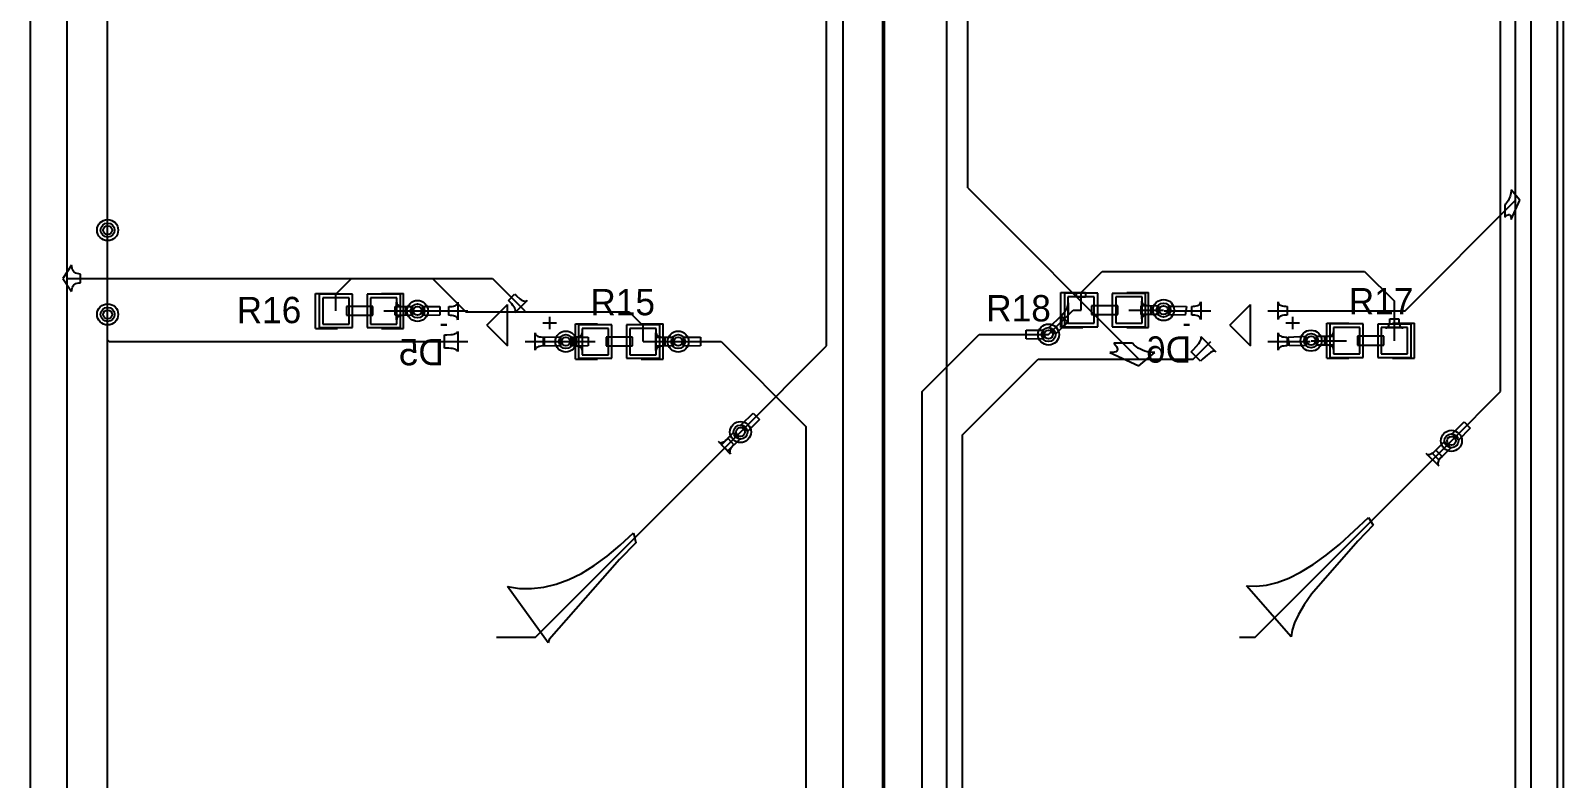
# Model space of a CAD drawing. Extents: x 44 to 130, y 28 to 128.
# Drawn here: x 44.45 to 88.8, y 83.11 to 104.74 of the extents above; entities that cross this region are included whole.
import ezdxf

# ---------------------------------------------------------------- set-up
doc = ezdxf.new("R2010")
doc.units = 0
doc.layers.get('0').update_dxf_attribs({"linetype": 'CONTINUOUS'})
for name, color, linetype in [('BOTTOMLAYER', 5, 'CONTINUOUS'), ('BOTTOMOVERLAY', 54, 'CONTINUOUS'), ('BOTTOMSOLDER', 6, 'CONTINUOUS'), ('KEEPOUTLAYER', 6, 'CONTINUOUS'), ('MULTILAYER', 9, 'CONTINUOUS'), ('TOPLAYER', 1, 'CONTINUOUS'), ('TOPOVERLAY', 2, 'CONTINUOUS'), ('TOPPASTE', 8, 'CONTINUOUS'), ('TOPSOLDER', 216, 'CONTINUOUS')]:
    doc.layers.add(name, color=color, linetype=linetype)

# ---------------------------------------------------------------- blocks, each defined once
blk = doc.blocks.new('LED_B_15')
at = {"layer": 'BOTTOMOVERLAY'}
for p, q in [((0.0254, 0.2794), (-0.5715, -0.3175)), ((0.0254, 0.2794), (0.6223, -0.3175)), ((-0.5715, -0.3175), (0.6223, -0.3175))]:
    blk.add_line(p, q, dxfattribs=at)
at = {"layer": 'BOTTOMOVERLAY', "text_generation_flag": 2}
for s, rotation, p in [('-', 90, (0.254, 1.651)), ('+', 180, (-0.127, -1.27))]:
    blk.add_text(s, height=0.5588, rotation=rotation, dxfattribs=at).set_placement(p)
blk = doc.blocks.new('LED_B_16')
at = {"layer": 'BOTTOMOVERLAY'}
for p, q in [((0.0254, 0.2794), (-0.5715, -0.3175)), ((0.0254, 0.2794), (0.6223, -0.3175)), ((-0.5715, -0.3175), (0.6223, -0.3175))]:
    blk.add_line(p, q, dxfattribs=at)
at = {"layer": 'BOTTOMOVERLAY', "text_generation_flag": 2}
for s, rotation, p in [('-', 90, (0.254, 1.651)), ('+', 180, (-0.127, -1.27))]:
    blk.add_text(s, height=0.5588, rotation=rotation, dxfattribs=at).set_placement(p)
blk = doc.blocks.new('0603__64')
at = {"layer": 'TOPLAYER'}
for p, q in [((-1.0668, 0.381), (-1.0668, -0.381)), ((-0.3048, 0.381), (-1.0668, 0.381)), ((-0.3048, -0.381), (-0.3048, 0.381)), ((0.3175, 0.379374), (0.3175, -0.382626)), ((1.0795, 0.379374), (0.3175, 0.379374)), ((1.0795, -0.382626), (1.0795, 0.379374)), ((-1.0668, -0.381), (-0.3048, -0.381)), ((0.3175, -0.382626), (1.0795, -0.382626))]:
    blk.add_line(p, q, dxfattribs=at)
for centre in [(-0.6858, 0), (0.6985, -0.001626)]:
    blk.add_circle(centre, 0, dxfattribs=at)
at = {"layer": 'TOPOVERLAY'}
for p, q in [((-0.635, 0.506374), (-1.27, 0.506374)), ((-1.27, 0.506374), (-1.27, -0.509626)), ((1.27, 0.506374), (0.635, 0.506374)), ((1.27, 0.506374), (1.27, -0.509626)), ((-0.380362, 0.125296), (-0.380362, -0.128704)), ((0.381638, 0.125296), (-0.380362, 0.125296)), ((0.381638, -0.128704), (0.381638, 0.125296)), ((-0.380362, -0.128704), (0.381638, -0.128704)), ((-0.635, -0.509626), (-1.27, -0.509626)), ((1.27, -0.509626), (0.635, -0.509626))]:
    blk.add_line(p, q, dxfattribs=at)
at = {"layer": 'TOPPASTE'}
for p, q in [((-1.0668, 0.381), (-1.0668, -0.381)), ((-0.3048, 0.381), (-1.0668, 0.381)), ((-0.3048, -0.381), (-0.3048, 0.381)), ((0.3175, 0.379374), (0.3175, -0.382626)), ((1.0795, 0.379374), (0.3175, 0.379374)), ((1.0795, -0.382626), (1.0795, 0.379374)), ((-1.0668, -0.381), (-0.3048, -0.381)), ((0.3175, -0.382626), (1.0795, -0.382626))]:
    blk.add_line(p, q, dxfattribs=at)
for centre in [(-0.6858, 0), (0.6985, -0.001626)]:
    blk.add_circle(centre, 0, dxfattribs=at)
at = {"layer": 'TOPSOLDER'}
for p, q in [((-1.1684, 0.4826), (-1.1684, -0.4826)), ((-0.2032, 0.4826), (-1.1684, 0.4826)), ((-0.2032, -0.4826), (-0.2032, 0.4826)), ((0.2159, 0.480974), (0.2159, -0.484226)), ((1.1811, 0.480974), (0.2159, 0.480974)), ((1.1811, -0.484226), (1.1811, 0.480974)), ((-1.1684, -0.4826), (-0.2032, -0.4826)), ((0.2159, -0.484226), (1.1811, -0.484226))]:
    blk.add_line(p, q, dxfattribs=at)
for centre in [(-0.6858, 0), (0.6985, -0.001626)]:
    blk.add_circle(centre, 0, dxfattribs=at)
blk = doc.blocks.new('0603__65')
at = {"layer": 'TOPLAYER'}
for p, q in [((-1.0668, 0.381), (-1.0668, -0.381)), ((-0.3048, 0.381), (-1.0668, 0.381)), ((-0.3048, -0.381), (-0.3048, 0.381)), ((0.3175, 0.379374), (0.3175, -0.382626)), ((1.0795, 0.379374), (0.3175, 0.379374)), ((1.0795, -0.382626), (1.0795, 0.379374)), ((-1.0668, -0.381), (-0.3048, -0.381)), ((0.3175, -0.382626), (1.0795, -0.382626))]:
    blk.add_line(p, q, dxfattribs=at)
for centre in [(-0.6858, 0), (0.6985, -0.001626)]:
    blk.add_circle(centre, 0, dxfattribs=at)
at = {"layer": 'TOPOVERLAY'}
for p, q in [((-1.27, 0.506374), (-0.635, 0.506374)), ((-1.27, -0.509626), (-1.27, 0.506374)), ((0.635, 0.506374), (1.27, 0.506374)), ((1.27, -0.509626), (1.27, 0.506374)), ((-0.380322, 0.125296), (-0.380322, -0.128704)), ((0.381678, 0.125296), (-0.380322, 0.125296)), ((0.381678, -0.128704), (0.381678, 0.125296)), ((-0.380322, -0.128704), (0.381678, -0.128704)), ((-1.27, -0.509626), (-0.635, -0.509626)), ((0.635, -0.509626), (1.27, -0.509626))]:
    blk.add_line(p, q, dxfattribs=at)
at = {"layer": 'TOPPASTE'}
for p, q in [((-1.0668, 0.381), (-1.0668, -0.381)), ((-0.3048, 0.381), (-1.0668, 0.381)), ((-0.3048, -0.381), (-0.3048, 0.381)), ((0.3175, 0.379374), (0.3175, -0.382626)), ((1.0795, 0.379374), (0.3175, 0.379374)), ((1.0795, -0.382626), (1.0795, 0.379374)), ((-1.0668, -0.381), (-0.3048, -0.381)), ((0.3175, -0.382626), (1.0795, -0.382626))]:
    blk.add_line(p, q, dxfattribs=at)
for centre in [(-0.6858, 0), (0.6985, -0.001626)]:
    blk.add_circle(centre, 0, dxfattribs=at)
at = {"layer": 'TOPSOLDER'}
for p, q in [((-1.1684, 0.4826), (-1.1684, -0.4826)), ((-0.2032, 0.4826), (-1.1684, 0.4826)), ((-0.2032, -0.4826), (-0.2032, 0.4826)), ((0.2159, 0.480974), (0.2159, -0.484226)), ((1.1811, 0.480974), (0.2159, 0.480974)), ((1.1811, -0.484226), (1.1811, 0.480974)), ((-1.1684, -0.4826), (-0.2032, -0.4826)), ((0.2159, -0.484226), (1.1811, -0.484226))]:
    blk.add_line(p, q, dxfattribs=at)
for centre in [(-0.6858, 0), (0.6985, -0.001626)]:
    blk.add_circle(centre, 0, dxfattribs=at)
blk = doc.blocks.new('0603__66')
at = {"layer": 'TOPLAYER'}
for p, q in [((-1.0668, 0.381), (-1.0668, -0.381)), ((-0.3048, 0.381), (-1.0668, 0.381)), ((-0.3048, -0.381), (-0.3048, 0.381)), ((0.3175, 0.379374), (0.3175, -0.382626)), ((1.0795, 0.379374), (0.3175, 0.379374)), ((1.0795, -0.382626), (1.0795, 0.379374)), ((-1.0668, -0.381), (-0.3048, -0.381)), ((0.3175, -0.382626), (1.0795, -0.382626))]:
    blk.add_line(p, q, dxfattribs=at)
for centre in [(-0.6858, 0), (0.6985, -0.001626)]:
    blk.add_circle(centre, 0, dxfattribs=at)
at = {"layer": 'TOPOVERLAY'}
for p, q in [((-0.635, 0.506374), (-1.27, 0.506374)), ((-1.27, 0.506374), (-1.27, -0.509626)), ((1.27, 0.506374), (0.635, 0.506374)), ((1.27, 0.506374), (1.27, -0.509626)), ((-0.380322, 0.125377), (-0.380322, -0.128623)), ((0.381678, 0.125377), (-0.380322, 0.125377)), ((0.381678, -0.128623), (0.381678, 0.125377)), ((-0.380322, -0.128623), (0.381678, -0.128623)), ((-0.635, -0.509626), (-1.27, -0.509626)), ((1.27, -0.509626), (0.635, -0.509626))]:
    blk.add_line(p, q, dxfattribs=at)
at = {"layer": 'TOPPASTE'}
for p, q in [((-1.0668, 0.381), (-1.0668, -0.381)), ((-0.3048, 0.381), (-1.0668, 0.381)), ((-0.3048, -0.381), (-0.3048, 0.381)), ((0.3175, 0.379374), (0.3175, -0.382626)), ((1.0795, 0.379374), (0.3175, 0.379374)), ((1.0795, -0.382626), (1.0795, 0.379374)), ((-1.0668, -0.381), (-0.3048, -0.381)), ((0.3175, -0.382626), (1.0795, -0.382626))]:
    blk.add_line(p, q, dxfattribs=at)
for centre in [(-0.6858, 0), (0.6985, -0.001626)]:
    blk.add_circle(centre, 0, dxfattribs=at)
at = {"layer": 'TOPSOLDER'}
for p, q in [((-1.1684, 0.4826), (-1.1684, -0.4826)), ((-0.2032, 0.4826), (-1.1684, 0.4826)), ((-0.2032, -0.4826), (-0.2032, 0.4826)), ((0.2159, 0.480974), (0.2159, -0.484226)), ((1.1811, 0.480974), (0.2159, 0.480974)), ((1.1811, -0.484226), (1.1811, 0.480974)), ((-1.1684, -0.4826), (-0.2032, -0.4826)), ((0.2159, -0.484226), (1.1811, -0.484226))]:
    blk.add_line(p, q, dxfattribs=at)
for centre in [(-0.6858, 0), (0.6985, -0.001626)]:
    blk.add_circle(centre, 0, dxfattribs=at)
blk = doc.blocks.new('0603__67')
at = {"layer": 'TOPLAYER'}
for p, q in [((-1.0668, 0.381), (-1.0668, -0.381)), ((-0.3048, 0.381), (-1.0668, 0.381)), ((-0.3048, -0.381), (-0.3048, 0.381)), ((0.3175, 0.379374), (0.3175, -0.382626)), ((1.0795, 0.379374), (0.3175, 0.379374)), ((1.0795, -0.382626), (1.0795, 0.379374)), ((-1.0668, -0.381), (-0.3048, -0.381)), ((0.3175, -0.382626), (1.0795, -0.382626))]:
    blk.add_line(p, q, dxfattribs=at)
for centre in [(-0.6858, 0), (0.6985, -0.001626)]:
    blk.add_circle(centre, 0, dxfattribs=at)
at = {"layer": 'TOPOVERLAY'}
for p, q in [((-1.27, 0.506374), (-0.635, 0.506374)), ((-1.27, -0.509626), (-1.27, 0.506374)), ((0.635, 0.506374), (1.27, 0.506374)), ((1.27, -0.509626), (1.27, 0.506374)), ((-0.380322, 0.125296), (-0.380322, -0.128704)), ((0.381678, 0.125296), (-0.380322, 0.125296)), ((0.381678, -0.128704), (0.381678, 0.125296)), ((-0.380322, -0.128704), (0.381678, -0.128704)), ((-1.27, -0.509626), (-0.635, -0.509626)), ((0.635, -0.509626), (1.27, -0.509626))]:
    blk.add_line(p, q, dxfattribs=at)
at = {"layer": 'TOPPASTE'}
for p, q in [((-1.0668, 0.381), (-1.0668, -0.381)), ((-0.3048, 0.381), (-1.0668, 0.381)), ((-0.3048, -0.381), (-0.3048, 0.381)), ((0.3175, 0.379374), (0.3175, -0.382626)), ((1.0795, 0.379374), (0.3175, 0.379374)), ((1.0795, -0.382626), (1.0795, 0.379374)), ((-1.0668, -0.381), (-0.3048, -0.381)), ((0.3175, -0.382626), (1.0795, -0.382626))]:
    blk.add_line(p, q, dxfattribs=at)
for centre in [(-0.6858, 0), (0.6985, -0.001626)]:
    blk.add_circle(centre, 0, dxfattribs=at)
at = {"layer": 'TOPSOLDER'}
for p, q in [((-1.1684, 0.4826), (-1.1684, -0.4826)), ((-0.2032, 0.4826), (-1.1684, 0.4826)), ((-0.2032, -0.4826), (-0.2032, 0.4826)), ((0.2159, 0.480974), (0.2159, -0.484226)), ((1.1811, 0.480974), (0.2159, 0.480974)), ((1.1811, -0.484226), (1.1811, 0.480974)), ((-1.1684, -0.4826), (-0.2032, -0.4826)), ((0.2159, -0.484226), (1.1811, -0.484226))]:
    blk.add_line(p, q, dxfattribs=at)
for centre in [(-0.6858, 0), (0.6985, -0.001626)]:
    blk.add_circle(centre, 0, dxfattribs=at)

msp = doc.modelspace()

# ---------------------------------------------------------------- linework, layer by layer
at = {"layer": 'BOTTOMLAYER'}
for p, q in [((45.509401, 97.577199), (45.509401, 112.893399)), ((69.106001, 42.382999), (69.106001, 111.877399)), ((46.677801, 98.974199), (46.677801, 111.623399)), ((88.638601, 59.629599), (88.638601, 111.699599)), ((71.569801, 100.193399), (71.569801, 111.293199)), ((87.419401, 99.837799), (87.419401, 110.048599)), ((67.963001, 42.281399), (67.963001, 109.743799)), ((71.569801, 100.193399), (76.522801, 95.240399)), ((84.2229, 96.641298), (87.419401, 99.837799)), ((87.204395, 99.825256), (87.177453, 99.785617)), ((87.227743, 99.866386), (87.204395, 99.825256)), ((87.247499, 99.909003), (87.227743, 99.866386)), ((87.263663, 99.953107), (87.247499, 99.909003)), ((87.276236, 99.9987), (87.263663, 99.953107)), ((87.285218, 100.045779), (87.276236, 99.9987)), ((87.290605, 100.094349), (87.285218, 100.045779)), ((87.292401, 100.144405), (87.290605, 100.094349)), ((87.546401, 99.837799), (87.292401, 100.144405)), ((87.292401, 99.277193), (87.546401, 99.837799)), ((87.419401, 81.803799), (87.419401, 99.837799)), ((87.546401, 99.837799), (87.546401, 99.837799)), ((87.546401, 99.837799), (87.546401, 99.837799)), ((87.546401, 99.837799), (87.546401, 99.837799)), ((87.546401, 99.837799), (87.546401, 99.837799)), ((87.546401, 99.837799), (87.546401, 99.837799)), ((87.546401, 99.837799), (87.546401, 99.837799)), ((87.546401, 99.837799), (87.546401, 99.837799)), ((87.546401, 99.837799), (87.546401, 99.837799)), ((87.546401, 99.837799), (87.546401, 99.837799)), ((87.546401, 99.837799), (87.546401, 99.837799)), ((87.14692, 99.747464), (87.112795, 99.710799)), ((87.112795, 99.710799), (87.112795, 99.351589)), ((87.112795, 99.351589), (87.14692, 99.383174)), ((87.177453, 99.785617), (87.14692, 99.747464)), ((87.14692, 99.383174), (87.177453, 99.406085)), ((87.177453, 99.406085), (87.204395, 99.420327)), ((87.204395, 99.420327), (87.227743, 99.425895)), ((87.227743, 99.425895), (87.247499, 99.422793)), ((87.247499, 99.422793), (87.263663, 99.411018)), ((87.263663, 99.411018), (87.276236, 99.390568)), ((87.276236, 99.390568), (87.285218, 99.36145)), ((87.285218, 99.36145), (87.290605, 99.323657)), ((87.290605, 99.323657), (87.292401, 99.277193)), ((45.636401, 97.958199), (45.382401, 97.577199)), ((45.638941, 97.909939), (45.636401, 97.958199)), ((45.646561, 97.866759), (45.638941, 97.909939)), ((45.659261, 97.828659), (45.646561, 97.866759)), ((45.677041, 97.795639), (45.659261, 97.828659)), ((45.699901, 97.767699), (45.677041, 97.795639)), ((45.727841, 97.744839), (45.699901, 97.767699)), ((45.760861, 97.727059), (45.727841, 97.744839)), ((45.798961, 97.714359), (45.760861, 97.727059)), ((45.842141, 97.706739), (45.798961, 97.714359)), ((45.890401, 97.704199), (45.842141, 97.706739)), ((45.890401, 97.450199), (45.890401, 97.704199)), ((45.382401, 97.577199), (45.382401, 97.577199)), ((45.382401, 97.577199), (45.382401, 97.577199)), ((45.382401, 97.577199), (45.382401, 97.577199)), ((45.382401, 97.577199), (45.382401, 97.577199)), ((45.382401, 97.577199), (45.382401, 97.577199)), ((45.382401, 97.577199), (45.382401, 97.577199)), ((45.382401, 97.577199), (45.382401, 97.577199)), ((45.382401, 97.577199), (45.382401, 97.577199)), ((45.382401, 97.577199), (45.382401, 97.577199)), ((45.382401, 97.577199), (45.382401, 97.577199)), ((45.382401, 97.577199), (45.636401, 97.196199)), ((45.509401, 97.577199), (57.8196, 97.577199)), ((45.509401, 79.441599), (45.509401, 97.577199)), ((45.636401, 97.196199), (45.638941, 97.244459)), ((45.638941, 97.244459), (45.646561, 97.287639)), ((45.646561, 97.287639), (45.659261, 97.325739)), ((45.659261, 97.325739), (45.677041, 97.358759)), ((45.677041, 97.358759), (45.699901, 97.386699)), ((45.699901, 97.386699), (45.727841, 97.409559)), ((45.727841, 97.409559), (45.760861, 97.427339)), ((45.760861, 97.427339), (45.798961, 97.440039)), ((45.798961, 97.440039), (45.842141, 97.447659)), ((45.842141, 97.447659), (45.890401, 97.450199)), ((57.8196, 97.577199), (58.755501, 96.641298)), ((55.799868, 96.503485), (55.799868, 96.768061)), ((55.799868, 96.768061), (55.805603, 96.767056)), ((55.805603, 96.767056), (55.821001, 96.766156)), ((55.821001, 96.766156), (56.29193, 96.762773)), ((56.29193, 96.762773), (56.29193, 96.508773)), ((56.55133, 96.762773), (56.600169, 96.764043)), ((56.55133, 96.508773), (56.55133, 96.762773)), ((56.600169, 96.764043), (56.643867, 96.767853)), ((56.643867, 96.767853), (56.682424, 96.774203)), ((56.682424, 96.774203), (56.71584, 96.783093)), ((56.71584, 96.783093), (56.744116, 96.794523)), ((56.744116, 96.794523), (56.76725, 96.808493)), ((56.76725, 96.808493), (56.785243, 96.825003)), ((56.785243, 96.825003), (56.798096, 96.844053)), ((56.798096, 96.844053), (56.805807, 96.865643)), ((56.805807, 96.865643), (56.808378, 96.889773)), ((56.808378, 96.889773), (56.808378, 96.381773)), ((58.276724, 96.940469), (58.45633, 97.120075)), ((58.370729, 96.839402), (58.276724, 96.940469)), ((58.406955, 96.794348), (58.370729, 96.839402)), ((58.435997, 96.752948), (58.406955, 96.794348)), ((58.457854, 96.715202), (58.435997, 96.752948)), ((58.45633, 97.120075), (58.508689, 97.069481)), ((58.472527, 96.681107), (58.457854, 96.715202)), ((58.815539, 96.937421), (58.459378, 96.58126)), ((58.508689, 97.069481), (58.602451, 96.989844)), ((58.602451, 96.989844), (58.64385, 96.960802)), ((58.64385, 96.960802), (58.681597, 96.938945)), ((58.681597, 96.938945), (58.715692, 96.924271)), ((58.715692, 96.924271), (58.746133, 96.916784)), ((58.746133, 96.916784), (58.772923, 96.916479)), ((58.772923, 96.916479), (58.796057, 96.923357)), ((58.796057, 96.923357), (58.815539, 96.937421)), ((77.385896, 96.524392), (77.393523, 96.789077)), ((77.393523, 96.789077), (77.401577, 96.785128)), ((77.401577, 96.785128), (77.419007, 96.781597)), ((77.419007, 96.781597), (77.445812, 96.778481)), ((77.445812, 96.778481), (77.527551, 96.773492)), ((77.527551, 96.773492), (77.895976, 96.768298)), ((77.895976, 96.768298), (77.863728, 96.514298)), ((78.05133, 96.768298), (78.100169, 96.769568)), ((78.05133, 96.514298), (78.05133, 96.768298)), ((78.100169, 96.769568), (78.143867, 96.773378)), ((78.143867, 96.773378), (78.182424, 96.779728)), ((78.182424, 96.779728), (78.215841, 96.788618)), ((78.215841, 96.788618), (78.244116, 96.800048)), ((78.244116, 96.800048), (78.26725, 96.814018)), ((78.26725, 96.814018), (78.285243, 96.830528)), ((78.285243, 96.830528), (78.298096, 96.849578)), ((78.298096, 96.849578), (78.305807, 96.871168)), ((78.305807, 96.871168), (78.308378, 96.895298)), ((78.308378, 96.895298), (78.308378, 96.387298)), ((80.551625, 96.387298), (80.551625, 96.895298)), ((80.551625, 96.895298), (80.554195, 96.871168)), ((80.554195, 96.871168), (80.561906, 96.849578)), ((80.561906, 96.849578), (80.574759, 96.830528)), ((80.574759, 96.830528), (80.592752, 96.814018)), ((80.592752, 96.814018), (80.615887, 96.800048)), ((80.615887, 96.800048), (80.644162, 96.788618)), ((80.644162, 96.788618), (80.677578, 96.779728)), ((80.677578, 96.779728), (80.716135, 96.773378)), ((80.716135, 96.773378), (80.759833, 96.769568)), ((80.759833, 96.769568), (80.808673, 96.768298)), ((80.808673, 96.768298), (80.808673, 96.514298)), ((46.677801, 95.799199), (46.677801, 96.535799)), ((55.645627, 96.635773), (57.098976, 96.635773)), ((56.29193, 96.508773), (55.799868, 96.503485)), ((56.600169, 96.507503), (56.55133, 96.508773)), ((56.643867, 96.503693), (56.600169, 96.507503)), ((56.682424, 96.497343), (56.643867, 96.503693)), ((56.71584, 96.488453), (56.682424, 96.497343)), ((56.744116, 96.477023), (56.71584, 96.488453)), ((56.76725, 96.463053), (56.744116, 96.477023)), ((56.785243, 96.446543), (56.76725, 96.463053)), ((56.798096, 96.427493), (56.785243, 96.446543)), ((56.805807, 96.405903), (56.798096, 96.427493)), ((56.808378, 96.381773), (56.805807, 96.405903)), ((58.459378, 96.58126), (58.473442, 96.600742)), ((58.480015, 96.650665), (58.472527, 96.681107)), ((58.473442, 96.600742), (58.48032, 96.623876)), ((58.48032, 96.623876), (58.480015, 96.650665)), ((77.255502, 96.641298), (78.604501, 96.641298)), ((77.863728, 96.514298), (77.385896, 96.524392)), ((78.100169, 96.513028), (78.05133, 96.514298)), ((78.143867, 96.509218), (78.100169, 96.513028)), ((78.182424, 96.502868), (78.143867, 96.509218)), ((78.215841, 96.493978), (78.182424, 96.502868)), ((78.244116, 96.482548), (78.215841, 96.493978)), ((78.26725, 96.468578), (78.244116, 96.482548)), ((78.285243, 96.452068), (78.26725, 96.468578)), ((78.298096, 96.433018), (78.285243, 96.452068)), ((78.305807, 96.411428), (78.298096, 96.433018)), ((78.308378, 96.387298), (78.305807, 96.411428)), ((80.255501, 96.641298), (84.2229, 96.641298)), ((80.554195, 96.411428), (80.551625, 96.387298)), ((80.561906, 96.433018), (80.554195, 96.411428)), ((80.574759, 96.452068), (80.561906, 96.433018)), ((80.592752, 96.468578), (80.574759, 96.452068)), ((80.615887, 96.482548), (80.592752, 96.468578)), ((80.644162, 96.493978), (80.615887, 96.482548)), ((80.677578, 96.502868), (80.644162, 96.493978)), ((80.716135, 96.509218), (80.677578, 96.502868)), ((80.759833, 96.513028), (80.716135, 96.509218)), ((80.808673, 96.514298), (80.759833, 96.513028)), ((56.42433, 95.942798), (56.490878, 95.943798)), ((56.42433, 95.561798), (56.42433, 95.942798)), ((56.490878, 95.943798), (56.605576, 95.95181)), ((56.605576, 95.95181), (56.65373, 95.958817)), ((56.65373, 95.958817), (56.695749, 95.967829)), ((56.695749, 95.967829), (56.731639, 95.978843)), ((56.731639, 95.978843), (56.761395, 95.99186)), ((56.761395, 95.99186), (56.78502, 96.006879)), ((56.78502, 96.006879), (56.802513, 96.0239)), ((56.802513, 96.0239), (56.813874, 96.042924)), ((56.813874, 96.042924), (56.813874, 95.461671)), ((59.051624, 95.496024), (59.051624, 96.004024)), ((59.051624, 96.004024), (59.054195, 95.979894)), ((59.054195, 95.979894), (59.061906, 95.958304)), ((59.061906, 95.958304), (59.074759, 95.939254)), ((59.074759, 95.939254), (59.092752, 95.922744)), ((59.092752, 95.922744), (59.115886, 95.908774)), ((59.115886, 95.908774), (59.144162, 95.897344)), ((59.144162, 95.897344), (59.177578, 95.888454)), ((59.177578, 95.888454), (59.216135, 95.882104)), ((59.216135, 95.882104), (59.259833, 95.878294)), ((59.259833, 95.878294), (59.308672, 95.877024)), ((59.291924, 95.877024), (59.783985, 95.882313)), ((59.291924, 95.623024), (59.291924, 95.877024)), ((59.308672, 95.877024), (59.308672, 95.623024)), ((59.783985, 95.882313), (59.783985, 95.617736)), ((63.342042, 95.616111), (63.342042, 95.880687)), ((63.342042, 95.880687), (63.347778, 95.879681)), ((63.347778, 95.879681), (63.363175, 95.878782)), ((63.363175, 95.878782), (63.834104, 95.875399)), ((63.834104, 95.875399), (63.834104, 95.621399)), ((70.249001, 94.300599), (71.900001, 95.951599)), ((71.900001, 95.951599), (73.906601, 95.951599)), ((73.260298, 96.078599), (73.752359, 96.083887)), ((73.260298, 95.824599), (73.260298, 96.078599)), ((73.731227, 95.821216), (73.260298, 95.824599)), ((73.746624, 95.820316), (73.731227, 95.821216)), ((73.752359, 95.819311), (73.746624, 95.820316)), ((73.752359, 96.083887), (73.752359, 95.819311)), ((78.305607, 95.784043), (78.319574, 95.820123)), ((78.320961, 95.875937), (78.308378, 95.895671)), ((78.308378, 95.895671), (78.747874, 95.456174)), ((78.319574, 95.820123), (78.324695, 95.850756)), ((78.324695, 95.850756), (78.320961, 95.875937)), ((80.551625, 95.498298), (80.551625, 96.006298)), ((80.551625, 96.006298), (80.554195, 95.982168)), ((80.554195, 95.982168), (80.561906, 95.960578)), ((80.561906, 95.960578), (80.574759, 95.941528)), ((80.574759, 95.941528), (80.592752, 95.925018)), ((80.592752, 95.925018), (80.615887, 95.911048)), ((80.615887, 95.911048), (80.644162, 95.899618)), ((80.644162, 95.899618), (80.677578, 95.890728)), ((80.677578, 95.890728), (80.716135, 95.884378)), ((80.716135, 95.884378), (80.759833, 95.880568)), ((80.759833, 95.880568), (80.808673, 95.879298)), ((80.808673, 95.879298), (80.808673, 95.625298)), ((80.840501, 95.879298), (81.344361, 95.902623)), ((80.878208, 95.625298), (80.840501, 95.879298)), ((81.344361, 95.902623), (81.353241, 95.637894)), ((46.677801, 95.799199), (46.724702, 95.752298)), ((46.677801, 80.533799), (46.677801, 95.799199)), ((46.724702, 95.752298), (57.104501, 95.752298)), ((56.551294, 95.557792), (56.42433, 95.561798)), ((56.605576, 95.552786), (56.551294, 95.557792)), ((56.65373, 95.545778), (56.605576, 95.552786)), ((56.695749, 95.536766), (56.65373, 95.545778)), ((56.731639, 95.525753), (56.695749, 95.536766)), ((56.761395, 95.512735), (56.731639, 95.525753)), ((56.78502, 95.497716), (56.761395, 95.512735)), ((56.802513, 95.480695), (56.78502, 95.497716)), ((56.813874, 95.461671), (56.802513, 95.480695)), ((58.757774, 95.750024), (59.938227, 95.750024)), ((59.054195, 95.520154), (59.051624, 95.496024)), ((59.061906, 95.541744), (59.054195, 95.520154)), ((59.074759, 95.560794), (59.061906, 95.541744)), ((59.092752, 95.577304), (59.074759, 95.560794)), ((59.115886, 95.591274), (59.092752, 95.577304)), ((59.144162, 95.602704), (59.115886, 95.591274)), ((59.177578, 95.611594), (59.144162, 95.602704)), ((59.216135, 95.617944), (59.177578, 95.611594)), ((59.259833, 95.621754), (59.216135, 95.617944)), ((59.308672, 95.623024), (59.259833, 95.621754)), ((59.762852, 95.619641), (59.291924, 95.623024)), ((59.77825, 95.618742), (59.762852, 95.619641)), ((59.783985, 95.617736), (59.77825, 95.618742)), ((63.187801, 95.748399), (64.432401, 95.748399)), ((63.834104, 95.621399), (63.342042, 95.616111)), ((64.432401, 95.748399), (66.896201, 93.284599)), ((75.751588, 95.433594), (75.681893, 95.430899)), ((75.681893, 95.430899), (76.522801, 95.049899)), ((75.808276, 95.441676), (75.751588, 95.433594)), ((76.332301, 95.700306), (75.793486, 95.700306)), ((75.793486, 95.700306), (75.840864, 95.649118)), ((75.851957, 95.455146), (75.808276, 95.441676)), ((75.840864, 95.649118), (75.875233, 95.603319)), ((75.882627, 95.474005), (75.851957, 95.455146)), ((75.875233, 95.603319), (75.896594, 95.562908)), ((75.90029, 95.498252), (75.882627, 95.474005)), ((75.896594, 95.562908), (75.904946, 95.527886)), ((75.904946, 95.527886), (75.90029, 95.498252)), ((76.3873, 95.649118), (76.332301, 95.700306)), ((76.444528, 95.603319), (76.3873, 95.649118)), ((76.50399, 95.562908), (76.444528, 95.603319)), ((76.565681, 95.527886), (76.50399, 95.562908)), ((76.522801, 95.049899), (76.982709, 95.430899)), ((76.629608, 95.498252), (76.565681, 95.527886)), ((76.695762, 95.474005), (76.629608, 95.498252)), ((76.764152, 95.455146), (76.695762, 95.474005)), ((76.834771, 95.441676), (76.764152, 95.455146)), ((76.907624, 95.433594), (76.834771, 95.441676)), ((76.982709, 95.430899), (76.907624, 95.433594)), ((78.035922, 95.453126), (78.102996, 95.521902)), ((78.30533, 95.183719), (78.035922, 95.453126)), ((78.092602, 95.240399), (78.604501, 95.752298)), ((78.102996, 95.521902), (78.251116, 95.695534)), ((78.251116, 95.695534), (78.282785, 95.742514)), ((78.282785, 95.742514), (78.305607, 95.784043)), ((78.547737, 95.398913), (78.495309, 95.358389)), ((78.594717, 95.430581), (78.547737, 95.398913)), ((78.636246, 95.453403), (78.594717, 95.430581)), ((78.672327, 95.467371), (78.636246, 95.453403)), ((78.702959, 95.472491), (78.672327, 95.467371)), ((78.728141, 95.468757), (78.702959, 95.472491)), ((78.747874, 95.456174), (78.728141, 95.468757)), ((80.255501, 95.752298), (81.4797, 95.752298)), ((80.554195, 95.522428), (80.551625, 95.498298)), ((80.561906, 95.544018), (80.554195, 95.522428)), ((80.574759, 95.563068), (80.561906, 95.544018)), ((80.592752, 95.579578), (80.574759, 95.563068)), ((80.615887, 95.593548), (80.592752, 95.579578)), ((80.644162, 95.604978), (80.615887, 95.593548)), ((80.677578, 95.613868), (80.644162, 95.604978)), ((80.716135, 95.620218), (80.677578, 95.613868)), ((80.759833, 95.624028), (80.716135, 95.620218)), ((80.808673, 95.625298), (80.759833, 95.624028)), ((81.353241, 95.637894), (80.878208, 95.625298)), ((71.417401, 93.055999), (73.601801, 95.240399)), ((73.601801, 95.240399), (76.522801, 95.240399)), ((76.522801, 95.240399), (78.092602, 95.240399)), ((76.522801, 95.049899), (76.522801, 95.049899)), ((76.522801, 95.049899), (76.522801, 95.049899)), ((76.522801, 95.049899), (76.522801, 95.049899)), ((76.522801, 95.049899), (76.522801, 95.049899)), ((76.522801, 95.049899), (76.522801, 95.049899)), ((76.522801, 95.049899), (76.522801, 95.049899)), ((76.522801, 95.049899), (76.522801, 95.049899)), ((76.522801, 95.049899), (76.522801, 95.049899)), ((76.522801, 95.049899), (76.522801, 95.049899)), ((76.522801, 95.049899), (76.522801, 95.049899)), ((78.374105, 95.250792), (78.30533, 95.183719)), ((78.495309, 95.358389), (78.374105, 95.250792)), ((70.249001, 42.636999), (70.249001, 94.300599)), ((66.896201, 41.722594), (66.896201, 93.284599)), ((59.0558, 87.196798), (64.991201, 93.132199)), ((64.705149, 92.48757), (64.354227, 92.854224)), ((64.354227, 92.854224), (64.372777, 92.838689)), ((64.372777, 92.838689), (64.393336, 92.82875)), ((64.393336, 92.82875), (64.415901, 92.824407)), ((64.415901, 92.824407), (64.440476, 92.825661)), ((64.440476, 92.825661), (64.467059, 92.832509)), ((64.444392, 92.764996), (64.788593, 93.116679)), ((64.623998, 92.58539), (64.444392, 92.764996)), ((64.467059, 92.832509), (64.49565, 92.844955)), ((64.49565, 92.844955), (64.526249, 92.862997)), ((64.526249, 92.862997), (64.558855, 92.886634)), ((64.558855, 92.886634), (64.59347, 92.915867)), ((64.59347, 92.915867), (64.630092, 92.950695)), ((64.95939, 92.915994), (64.623998, 92.58539)), ((64.630092, 92.950695), (64.803518, 92.76491)), ((64.769073, 92.728677), (64.740097, 92.694331)), ((64.803518, 92.76491), (64.769073, 92.728677)), ((64.788593, 93.116679), (64.975682, 92.929591)), ((64.970914, 92.926245), (64.95939, 92.915994)), ((64.975682, 92.929591), (64.970914, 92.926245)), ((71.417401, 74.844199), (71.417401, 93.055999)), ((79.8838, 87.196798), (85.565201, 92.878199)), ((85.018392, 92.510996), (85.362593, 92.862679)), ((85.362593, 92.862679), (85.549682, 92.675591)), ((64.678877, 92.57584), (64.677242, 92.550938)), ((64.677242, 92.550938), (64.681077, 92.527928)), ((64.685979, 92.602629), (64.678877, 92.57584)), ((64.681077, 92.527928), (64.690379, 92.506803)), ((64.69855, 92.631308), (64.685979, 92.602629)), ((64.690379, 92.506803), (64.705149, 92.48757)), ((64.716589, 92.661875), (64.69855, 92.631308)), ((64.740097, 92.694331), (64.716589, 92.661875)), ((85.197947, 92.151977), (84.836384, 92.508349)), ((84.836384, 92.508349), (84.855408, 92.493295)), ((84.855408, 92.493295), (84.876348, 92.483744)), ((84.876348, 92.483744), (84.899205, 92.479696)), ((84.899205, 92.479696), (84.923981, 92.481154)), ((84.923981, 92.481154), (84.950668, 92.488113)), ((84.950668, 92.488113), (84.979276, 92.500577)), ((84.979276, 92.500577), (85.009799, 92.518545)), ((85.009799, 92.518545), (85.042238, 92.542015)), ((85.197998, 92.33139), (85.018392, 92.510996)), ((85.042238, 92.542015), (85.076594, 92.570991)), ((85.076594, 92.570991), (85.112865, 92.605469)), ((85.112865, 92.605469), (85.295064, 92.428459)), ((85.177061, 92.265614), (85.170127, 92.238949)), ((85.18955, 92.294245), (85.177061, 92.265614)), ((85.207597, 92.324847), (85.18955, 92.294245)), ((85.53339, 92.661994), (85.197998, 92.33139)), ((85.231196, 92.357415), (85.207597, 92.324847)), ((85.260353, 92.391951), (85.231196, 92.357415)), ((85.295064, 92.428459), (85.260353, 92.391951)), ((85.544914, 92.672245), (85.53339, 92.661994)), ((85.549682, 92.675591), (85.544914, 92.672245)), ((85.170127, 92.238949), (85.16875, 92.214253)), ((85.16875, 92.214253), (85.172926, 92.191525)), ((85.172926, 92.191525), (85.182659, 92.170768)), ((85.182659, 92.170768), (85.197947, 92.151977)), ((82.331415, 89.886274), (83.164444, 90.657048)), ((83.164444, 90.657048), (83.30456, 90.437955)), ((61.513634, 89.855134), (61.897986, 90.218588)), ((61.897986, 90.218588), (61.964336, 89.925728)), ((83.30456, 90.437955), (82.851897, 89.976772)), ((61.133657, 89.537855), (61.513634, 89.855134)), ((61.964336, 89.925728), (61.488757, 89.446674)), ((82.851897, 89.976772), (81.519464, 88.439892)), ((81.938696, 89.571378), (82.331415, 89.886274)), ((61.488757, 89.446674), (59.454301, 87.13423)), ((60.386846, 89.041821), (60.758062, 89.266751)), ((60.758062, 89.266751), (61.133657, 89.537855)), ((81.200843, 89.082562), (81.561838, 89.303474)), ((81.561838, 89.303474), (81.938696, 89.571378)), ((59.29947, 88.64409), (59.657551, 88.730491)), ((59.657551, 88.730491), (60.020009, 88.863068)), ((60.020009, 88.863068), (60.386846, 89.041821)), ((80.213043, 88.701778), (80.526448, 88.781715)), ((80.526448, 88.781715), (80.855713, 88.908641)), ((80.855713, 88.908641), (81.200843, 89.082562)), ((59.421268, 87.035175), (58.251507, 88.661938)), ((58.251507, 88.661938), (58.596449, 88.609813)), ((58.596449, 88.609813), (58.94577, 88.603864)), ((58.94577, 88.603864), (59.29947, 88.64409)), ((80.92993, 87.211459), (79.633826, 88.682886)), ((79.633826, 88.682886), (79.915502, 88.668835)), ((79.915502, 88.668835), (80.213043, 88.701778)), ((81.519464, 88.439892), (81.305913, 88.132633)), ((81.140183, 87.856162), (81.022276, 87.610475)), ((81.305913, 88.132633), (81.140183, 87.856162)), ((80.95219, 87.395576), (80.92993, 87.211459)), ((81.022276, 87.610475), (80.95219, 87.395576)), ((57.930001, 87.196798), (59.0558, 87.196798)), ((59.454301, 87.13423), (59.421268, 87.035175)), ((79.430001, 87.196798), (79.8838, 87.196798))]:
    msp.add_line(p, q, dxfattribs=at)
for centre, radius in [((46.677801, 98.974199), 0.2032), ((46.677801, 98.974199), 0.127), ((46.677801, 96.535799), 0.2032), ((55.645627, 96.635773), 0.2032), ((55.645627, 96.635773), 0.127), ((77.235627, 96.661173), 0.2032), ((77.235627, 96.661173), 0.127), ((46.677801, 96.535799), 0.127), ((59.938227, 95.750024), 0.2032), ((59.938227, 95.750024), 0.127), ((63.187801, 95.748399), 0.2032), ((63.187801, 95.748399), 0.127), ((73.906601, 95.951599), 0.2032), ((73.906601, 95.951599), 0.127), ((81.502827, 95.775424), 0.2032), ((81.502827, 95.775424), 0.127), ((64.991201, 93.132199), 0.2032), ((64.991201, 93.132199), 0.127), ((85.565201, 92.878199), 0.2032), ((85.565201, 92.878199), 0.127)]:
    msp.add_circle(centre, radius, dxfattribs=at)
at = {"layer": 'BOTTOMSOLDER'}
for centre, radius in [((46.677801, 98.974199), 0.3048), ((46.677801, 98.974199), 0.127), ((46.677801, 96.535799), 0.3048), ((55.645627, 96.635773), 0.3048), ((55.645627, 96.635773), 0.127), ((77.235627, 96.661173), 0.3048), ((77.235627, 96.661173), 0.127), ((46.677801, 96.535799), 0.127), ((73.906601, 95.951599), 0.3048), ((59.938227, 95.750024), 0.3048), ((59.938227, 95.750024), 0.127), ((63.187801, 95.748399), 0.3048), ((63.187801, 95.748399), 0.127), ((73.906601, 95.951599), 0.127), ((81.502827, 95.775424), 0.3048), ((81.502827, 95.775424), 0.127), ((64.991201, 93.132199), 0.3048), ((64.991201, 93.132199), 0.127), ((85.565201, 92.878199), 0.3048), ((85.565201, 92.878199), 0.127)]:
    msp.add_circle(centre, radius, dxfattribs=at)
at = {"layer": 'KEEPOUTLAYER'}
for p, q in [((44.45, 99.431399), (44.45, 120.523)), ((44.45, 60.004449), (44.45, 99.431399))]:
    msp.add_line(p, q, dxfattribs=at)
at = {"layer": 'MULTILAYER'}
for centre, radius in [((46.677801, 98.974199), 0.2032), ((46.677801, 98.974199), 0.127), ((46.677801, 96.535799), 0.2032), ((55.645627, 96.635773), 0.2032), ((55.645627, 96.635773), 0.127), ((77.235627, 96.661173), 0.2032), ((77.235627, 96.661173), 0.127), ((46.677801, 96.535799), 0.127), ((59.938227, 95.750024), 0.2032), ((59.938227, 95.750024), 0.127), ((63.187801, 95.748399), 0.2032), ((63.187801, 95.748399), 0.127), ((73.906601, 95.951599), 0.2032), ((73.906601, 95.951599), 0.127), ((81.502827, 95.775424), 0.2032), ((81.502827, 95.775424), 0.127), ((64.991201, 93.132199), 0.2032), ((64.991201, 93.132199), 0.127), ((85.565201, 92.878199), 0.2032), ((85.565201, 92.878199), 0.127)]:
    msp.add_circle(centre, radius, dxfattribs=at)
at = {"layer": 'TOPLAYER'}
for p, q in [((88.803698, 59.464501), (88.803698, 117.725998)), ((67.480401, 95.621399), (67.480401, 115.077799)), ((70.960201, 77.231799), (70.960201, 115.153999)), ((69.156801, 79.136799), (69.156801, 114.849199)), ((87.876601, 77.206399), (87.876601, 111.064599)), ((86.987601, 94.300599), (86.987601, 110.327999)), ((46.677801, 96.535799), (46.677801, 98.974199)), ((74.846401, 97.170799), (75.456001, 97.780399)), ((75.456001, 97.780399), (83.050601, 97.780399)), ((83.050601, 97.780399), (83.914201, 96.916799)), ((53.281801, 97.119999), (53.739001, 97.577199)), ((53.739001, 97.577199), (56.075801, 97.577199)), ((56.075801, 97.577199), (57.041001, 96.611999)), ((74.719269, 97.122793), (74.719401, 97.170799)), ((74.719401, 97.170799), (74.973401, 97.170799)), ((74.846401, 96.662799), (74.846401, 97.170799)), ((74.973401, 97.170799), (74.9767, 97.037451)), ((53.281801, 96.637399), (53.281801, 97.119999)), ((54.999324, 96.762773), (55.491385, 96.768061)), ((54.999324, 96.508773), (54.999324, 96.762773)), ((55.040754, 96.381773), (55.040754, 96.889773)), ((55.040754, 96.889773), (55.043324, 96.865643)), ((55.043324, 96.865643), (55.051035, 96.844053)), ((55.051035, 96.844053), (55.063888, 96.825003)), ((55.063888, 96.825003), (55.081881, 96.808493)), ((55.081881, 96.808493), (55.105016, 96.794523)), ((55.105016, 96.794523), (55.133291, 96.783093)), ((55.133291, 96.783093), (55.166707, 96.774203)), ((55.166707, 96.774203), (55.205264, 96.767853)), ((55.205264, 96.767853), (55.248962, 96.764043)), ((55.248962, 96.764043), (55.297802, 96.762773)), ((55.297802, 96.762773), (55.297802, 96.508773)), ((55.491385, 96.768061), (55.491385, 96.503485)), ((74.405551, 96.658405), (74.425625, 96.694368)), ((74.425625, 96.694368), (74.442081, 96.730246)), ((74.442081, 96.730246), (74.454923, 96.76604)), ((74.454923, 96.76604), (74.464149, 96.801747)), ((74.464149, 96.801747), (74.469757, 96.83737)), ((74.471748, 96.872908), (74.4687, 96.285098)), ((74.469757, 96.83737), (74.471748, 96.872908)), ((74.716102, 97.037451), (74.716729, 97.038785)), ((74.9767, 97.037451), (74.716102, 97.037451)), ((74.716729, 97.038785), (74.71729, 97.042785)), ((74.71729, 97.042785), (74.717783, 97.049453)), ((74.717783, 97.049453), (74.719269, 97.122793)), ((76.589324, 96.788173), (77.081385, 96.793461)), ((76.589324, 96.534173), (76.589324, 96.788173)), ((76.605354, 96.407173), (76.605354, 96.915173)), ((76.605354, 96.915173), (76.607924, 96.891043)), ((76.607924, 96.891043), (76.615635, 96.869453)), ((76.615635, 96.869453), (76.628488, 96.850403)), ((76.628488, 96.850403), (76.646481, 96.833893)), ((76.646481, 96.833893), (76.669616, 96.819923)), ((76.669616, 96.819923), (76.697891, 96.808493)), ((76.697891, 96.808493), (76.731307, 96.799603)), ((76.731307, 96.799603), (76.769864, 96.793253)), ((76.769864, 96.793253), (76.813562, 96.789443)), ((76.813562, 96.789443), (76.862402, 96.788173)), ((76.862402, 96.788173), (76.862402, 96.534173)), ((77.081385, 96.793461), (77.081385, 96.528885)), ((83.914201, 95.773799), (83.914201, 96.916799)), ((54.666101, 96.635773), (55.645627, 96.635773)), ((55.470252, 96.50539), (54.999324, 96.508773)), ((55.043324, 96.405903), (55.040754, 96.381773)), ((55.051035, 96.427493), (55.043324, 96.405903)), ((55.063888, 96.446543), (55.051035, 96.427493)), ((55.081881, 96.463053), (55.063888, 96.446543)), ((55.105016, 96.477023), (55.081881, 96.463053)), ((55.133291, 96.488453), (55.105016, 96.477023)), ((55.166707, 96.497343), (55.133291, 96.488453)), ((55.205264, 96.503693), (55.166707, 96.497343)), ((55.248962, 96.507503), (55.205264, 96.503693)), ((55.297802, 96.508773), (55.248962, 96.507503)), ((55.48565, 96.504491), (55.470252, 96.50539)), ((55.491385, 96.503485), (55.48565, 96.504491)), ((57.041001, 96.611999), (61.767027, 96.611999)), ((61.767027, 96.611999), (62.171801, 96.207224)), ((73.906601, 95.951599), (74.617801, 96.662799)), ((73.938412, 96.167804), (74.273804, 96.498407)), ((74.45341, 96.318802), (74.109209, 95.967118)), ((74.273804, 96.498407), (74.45341, 96.318802)), ((74.289094, 96.513698), (74.323633, 96.550002)), ((74.289094, 96.154489), (74.289094, 96.513698)), ((74.323633, 96.550002), (74.354555, 96.58622)), ((74.354555, 96.58622), (74.381863, 96.622354)), ((74.399303, 96.252447), (74.360115, 96.2211)), ((74.381863, 96.622354), (74.405551, 96.658405)), ((74.416445, 96.264202), (74.399303, 96.252447)), ((74.431959, 96.273343), (74.416445, 96.264202)), ((74.445838, 96.279873), (74.431959, 96.273343)), ((74.458086, 96.283793), (74.445838, 96.279873)), ((74.4687, 96.285098), (74.458086, 96.283793)), ((74.617801, 96.662799), (74.846401, 96.662799)), ((76.230701, 96.661173), (77.235627, 96.661173)), ((77.060252, 96.53079), (76.589324, 96.534173)), ((76.607924, 96.431303), (76.605354, 96.407173)), ((76.615635, 96.452893), (76.607924, 96.431303)), ((76.628488, 96.471943), (76.615635, 96.452893)), ((76.646481, 96.488453), (76.628488, 96.471943)), ((76.669616, 96.502423), (76.646481, 96.488453)), ((76.697891, 96.513853), (76.669616, 96.502423)), ((76.731307, 96.522743), (76.697891, 96.513853)), ((76.769864, 96.529093), (76.731307, 96.522743)), ((76.813562, 96.532903), (76.769864, 96.529093)), ((76.862402, 96.534173), (76.813562, 96.532903)), ((77.07565, 96.529891), (77.060252, 96.53079)), ((77.081385, 96.528885), (77.07565, 96.529891)), ((83.766881, 96.240989), (83.775771, 96.274405)), ((83.775771, 96.274405), (83.782121, 96.312962)), ((83.782121, 96.312962), (83.785931, 96.35666)), ((83.785931, 96.35666), (83.787201, 96.405499)), ((83.787201, 96.405499), (84.041201, 96.405499)), ((84.041201, 96.405499), (84.042471, 96.35666)), ((84.042471, 96.35666), (84.046281, 96.312962)), ((84.046281, 96.312962), (84.052631, 96.274405)), ((84.052631, 96.274405), (84.061521, 96.240989)), ((60.092468, 95.617736), (60.092468, 95.882313)), ((60.092468, 95.882313), (60.098203, 95.881307)), ((60.098203, 95.881307), (60.113601, 95.880408)), ((60.113601, 95.880408), (60.58453, 95.877024)), ((60.1558, 95.877024), (60.20464, 95.878294)), ((60.1558, 95.623024), (60.1558, 95.877024)), ((60.20464, 95.878294), (60.248338, 95.882104)), ((60.248338, 95.882104), (60.286895, 95.888454)), ((60.286895, 95.888454), (60.320311, 95.897344)), ((60.320311, 95.897344), (60.348586, 95.908774)), ((60.348586, 95.908774), (60.371721, 95.922744)), ((60.371721, 95.922744), (60.389714, 95.939254)), ((60.389714, 95.939254), (60.402567, 95.958304)), ((60.402567, 95.958304), (60.410278, 95.979894)), ((60.410278, 95.979894), (60.412848, 96.004024)), ((60.412848, 96.004024), (60.412848, 95.496024)), ((60.58453, 95.877024), (60.58453, 95.623024)), ((62.171801, 95.748399), (62.171801, 96.207224)), ((62.541498, 95.875399), (63.033559, 95.880687)), ((62.541498, 95.621399), (62.541498, 95.875399)), ((62.546454, 95.494399), (62.546454, 96.002399)), ((62.546454, 96.002399), (62.549024, 95.978269)), ((62.549024, 95.978269), (62.556735, 95.956679)), ((62.556735, 95.956679), (62.569588, 95.937629)), ((62.569588, 95.937629), (62.587581, 95.921119)), ((62.587581, 95.921119), (62.610716, 95.907149)), ((62.610716, 95.907149), (62.638991, 95.895719)), ((62.638991, 95.895719), (62.672407, 95.886829)), ((62.672407, 95.886829), (62.710964, 95.880479)), ((62.710964, 95.880479), (62.754662, 95.876669)), ((62.754662, 95.876669), (62.803502, 95.875399)), ((62.803502, 95.875399), (62.803502, 95.621399)), ((63.033559, 95.880687), (63.033559, 95.616111)), ((73.92212, 96.154207), (73.926888, 96.157552)), ((74.109209, 95.967118), (73.92212, 96.154207)), ((73.926888, 96.157552), (73.938412, 96.167804)), ((74.314401, 96.179305), (74.289094, 96.154489)), ((74.360115, 96.2211), (74.314401, 96.179305)), ((81.657068, 95.643136), (81.657068, 95.907713)), ((81.657068, 95.907713), (81.662803, 95.906707)), ((81.662803, 95.906707), (81.678201, 95.905808)), ((81.678201, 95.905808), (82.14913, 95.902424)), ((81.8982, 95.902424), (81.94704, 95.903694)), ((81.8982, 95.648424), (81.8982, 95.902424)), ((81.94704, 95.903694), (81.990738, 95.907504)), ((81.990738, 95.907504), (82.029295, 95.913854)), ((82.029295, 95.913854), (82.062711, 95.922744)), ((82.062711, 95.922744), (82.090986, 95.934174)), ((82.090986, 95.934174), (82.114121, 95.948144)), ((82.114121, 95.948144), (82.132114, 95.964654)), ((82.132114, 95.964654), (82.144967, 95.983704)), ((82.144967, 95.983704), (82.152678, 96.005294)), ((82.14913, 95.902424), (82.14913, 95.648424)), ((82.152678, 96.005294), (82.155248, 96.029424)), ((82.155248, 96.029424), (82.155248, 95.521424)), ((83.660201, 96.148451), (83.684331, 96.151022)), ((84.168201, 96.148451), (83.660201, 96.148451)), ((83.684331, 96.151022), (83.705921, 96.158733)), ((83.705921, 96.158733), (83.724971, 96.171586)), ((83.724971, 96.171586), (83.741481, 96.189579)), ((83.741481, 96.189579), (83.755451, 96.212713)), ((83.755451, 96.212713), (83.766881, 96.240989)), ((84.061521, 96.240989), (84.072951, 96.212713)), ((84.072951, 96.212713), (84.086921, 96.189579)), ((84.086921, 96.189579), (84.103431, 96.171586)), ((84.103431, 96.171586), (84.122481, 96.158733)), ((84.122481, 96.158733), (84.144071, 96.151022)), ((84.144071, 96.151022), (84.168201, 96.148451)), ((59.938227, 95.750024), (60.787501, 95.750024)), ((60.58453, 95.623024), (60.092468, 95.617736)), ((60.20464, 95.621754), (60.1558, 95.623024)), ((60.248338, 95.617944), (60.20464, 95.621754)), ((60.286895, 95.611594), (60.248338, 95.617944)), ((60.320311, 95.602704), (60.286895, 95.611594)), ((60.348586, 95.591274), (60.320311, 95.602704)), ((60.371721, 95.577304), (60.348586, 95.591274)), ((60.389714, 95.560794), (60.371721, 95.577304)), ((60.402567, 95.541744), (60.389714, 95.560794)), ((60.410278, 95.520154), (60.402567, 95.541744)), ((60.412848, 95.496024), (60.410278, 95.520154)), ((62.171801, 95.748399), (63.187801, 95.748399)), ((63.012427, 95.618016), (62.541498, 95.621399)), ((62.549024, 95.518529), (62.546454, 95.494399)), ((62.556735, 95.540119), (62.549024, 95.518529)), ((62.569588, 95.559169), (62.556735, 95.540119)), ((62.587581, 95.575679), (62.569588, 95.559169)), ((62.610716, 95.589649), (62.587581, 95.575679)), ((62.638991, 95.601079), (62.610716, 95.589649)), ((62.672407, 95.609969), (62.638991, 95.601079)), ((62.710964, 95.616319), (62.672407, 95.609969)), ((62.754662, 95.620129), (62.710964, 95.616319)), ((62.803502, 95.621399), (62.754662, 95.620129)), ((63.027824, 95.617116), (63.012427, 95.618016)), ((63.033559, 95.616111), (63.027824, 95.617116)), ((64.991201, 93.132199), (67.480401, 95.621399)), ((81.502827, 95.775424), (82.529901, 95.775424)), ((82.14913, 95.648424), (81.657068, 95.643136)), ((81.94704, 95.647154), (81.8982, 95.648424)), ((81.990738, 95.643344), (81.94704, 95.647154)), ((82.029295, 95.636994), (81.990738, 95.643344)), ((82.062711, 95.628104), (82.029295, 95.636994)), ((82.090986, 95.616674), (82.062711, 95.628104)), ((82.114121, 95.602704), (82.090986, 95.616674)), ((82.132114, 95.586194), (82.114121, 95.602704)), ((82.144967, 95.567144), (82.132114, 95.586194)), ((82.152678, 95.545554), (82.144967, 95.567144)), ((82.155248, 95.521424), (82.152678, 95.545554)), ((85.565201, 92.878199), (86.987601, 94.300599)), ((65.023012, 93.348404), (65.358404, 93.679007)), ((65.358404, 93.679007), (65.53801, 93.499402)), ((65.00672, 93.334807), (65.011488, 93.338152)), ((65.193809, 93.147718), (65.00672, 93.334807)), ((65.011488, 93.338152), (65.023012, 93.348404)), ((65.53801, 93.499402), (65.193809, 93.147718)), ((85.597012, 93.094404), (85.932404, 93.425007)), ((86.11201, 93.245402), (85.767809, 92.893718)), ((85.932404, 93.425007), (86.11201, 93.245402)), ((85.58072, 93.080807), (85.585488, 93.084152)), ((85.767809, 92.893718), (85.58072, 93.080807)), ((85.585488, 93.084152), (85.597012, 93.094404))]:
    msp.add_line(p, q, dxfattribs=at)
for centre, radius in [((46.677801, 98.974199), 0.2032), ((46.677801, 98.974199), 0.127), ((46.677801, 96.535799), 0.2032), ((55.645627, 96.635773), 0.2032), ((55.645627, 96.635773), 0.127), ((77.235627, 96.661173), 0.2032), ((77.235627, 96.661173), 0.127), ((46.677801, 96.535799), 0.127), ((59.938227, 95.750024), 0.2032), ((59.938227, 95.750024), 0.127), ((63.187801, 95.748399), 0.2032), ((63.187801, 95.748399), 0.127), ((73.906601, 95.951599), 0.2032), ((73.906601, 95.951599), 0.127), ((81.502827, 95.775424), 0.2032), ((81.502827, 95.775424), 0.127), ((64.991201, 93.132199), 0.2032), ((64.991201, 93.132199), 0.127), ((85.565201, 92.878199), 0.2032), ((85.565201, 92.878199), 0.127)]:
    msp.add_circle(centre, radius, dxfattribs=at)
at = {"layer": 'TOPSOLDER'}
for centre, radius in [((46.677801, 98.974199), 0.3048), ((46.677801, 98.974199), 0.127), ((46.677801, 96.535799), 0.3048), ((55.645627, 96.635773), 0.3048), ((55.645627, 96.635773), 0.127), ((77.235627, 96.661173), 0.3048), ((77.235627, 96.661173), 0.127), ((46.677801, 96.535799), 0.127), ((73.906601, 95.951599), 0.3048), ((59.938227, 95.750024), 0.3048), ((59.938227, 95.750024), 0.127), ((63.187801, 95.748399), 0.3048), ((63.187801, 95.748399), 0.127), ((73.906601, 95.951599), 0.127), ((81.502827, 95.775424), 0.3048), ((81.502827, 95.775424), 0.127), ((64.991201, 93.132199), 0.3048), ((64.991201, 93.132199), 0.127), ((85.565201, 92.878199), 0.3048), ((85.565201, 92.878199), 0.127)]:
    msp.add_circle(centre, radius, dxfattribs=at)

# ---------------------------------------------------------------- block references
for name, p, rotation in [('0603__65', (53.967601, 96.637399), 360), ('0603__67', (75.532201, 96.662799), 360), ('LED_B_15', (57.930001, 96.196798), 90), ('LED_B_16', (79.430001, 96.196798), 90), ('0603__64', (61.486001, 95.748399), 180), ('0603__66', (83.228401, 95.773799), 180)]:
    msp.add_blockref(name, p, dxfattribs=dict(rotation=rotation))

# ---------------------------------------------------------------- texts
at = {"layer": 'BOTTOMOVERLAY', "text_generation_flag": 2}
for s, p in [('D5', (56.408401, 95.062599)), ('D6', (78.034601, 95.138799))]:
    msp.add_text(s, height=0.762, dxfattribs=at).set_placement(p)
at = {"layer": 'TOPOVERLAY'}
for s, p in [('R15', (60.647801, 96.510399)), ('R17', (82.593401, 96.535799)), ('R16', (50.411601, 96.281799)), ('R18', (72.103201, 96.332599))]:
    msp.add_text(s, height=0.762, dxfattribs=at).set_placement(p)

doc.saveas('drawing.dxf')
